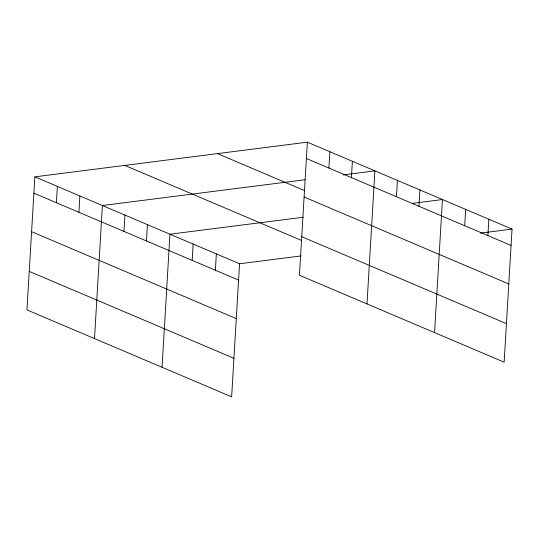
<?xml version="1.0" encoding="UTF-8"?>
<svg xmlns="http://www.w3.org/2000/svg" width="539" height="539" viewBox="0 0 539 539"><rect width="100%" height="100%" fill="white"/><g stroke="black" fill="none" stroke-linecap="round" stroke-linejoin="round"><path stroke-width="0.81" d="M34.853 176.839L26.95 309.905L231.642 396.825L239.552 263.76L34.853 176.839L307.358 142.175L512.05 229.095L504.147 362.161L299.448 275.24L307.358 142.175M56.4 202.725L57.37 186.4M78.916 212.285L79.887 195.96M94.5 338.586L102.403 205.521L304.966 179.756M123.95 231.406L124.92 215.081M146.467 240.973L147.437 224.648M162.05 367.275L169.953 234.209L303.282 217.244M192.18 260.384L193.151 244.059M215.378 270.234L216.348 253.909M328.905 168.06L329.875 151.735M351.421 177.621L352.391 161.296M366.998 303.922L374.908 170.856L343.262 174.885M396.455 196.742L397.418 180.417M418.965 206.302L419.935 189.977M434.549 332.61L442.452 199.545L412.476 203.358M464.685 225.72L465.656 209.395M487.883 235.57L488.853 219.245M239.552 263.76L301.166 255.924M480.411 233.117L512.05 229.095M306.388 158.5L511.08 245.42M217.433 153.615L304.495 190.584M304.097 197.025L508.789 283.945M301.739 236.715L506.431 323.636M124.778 165.399L301.638 240.502M33.883 193.164L238.582 280.085M31.599 231.689L236.291 318.61M29.241 271.38L233.933 358.3"/></g></svg>
